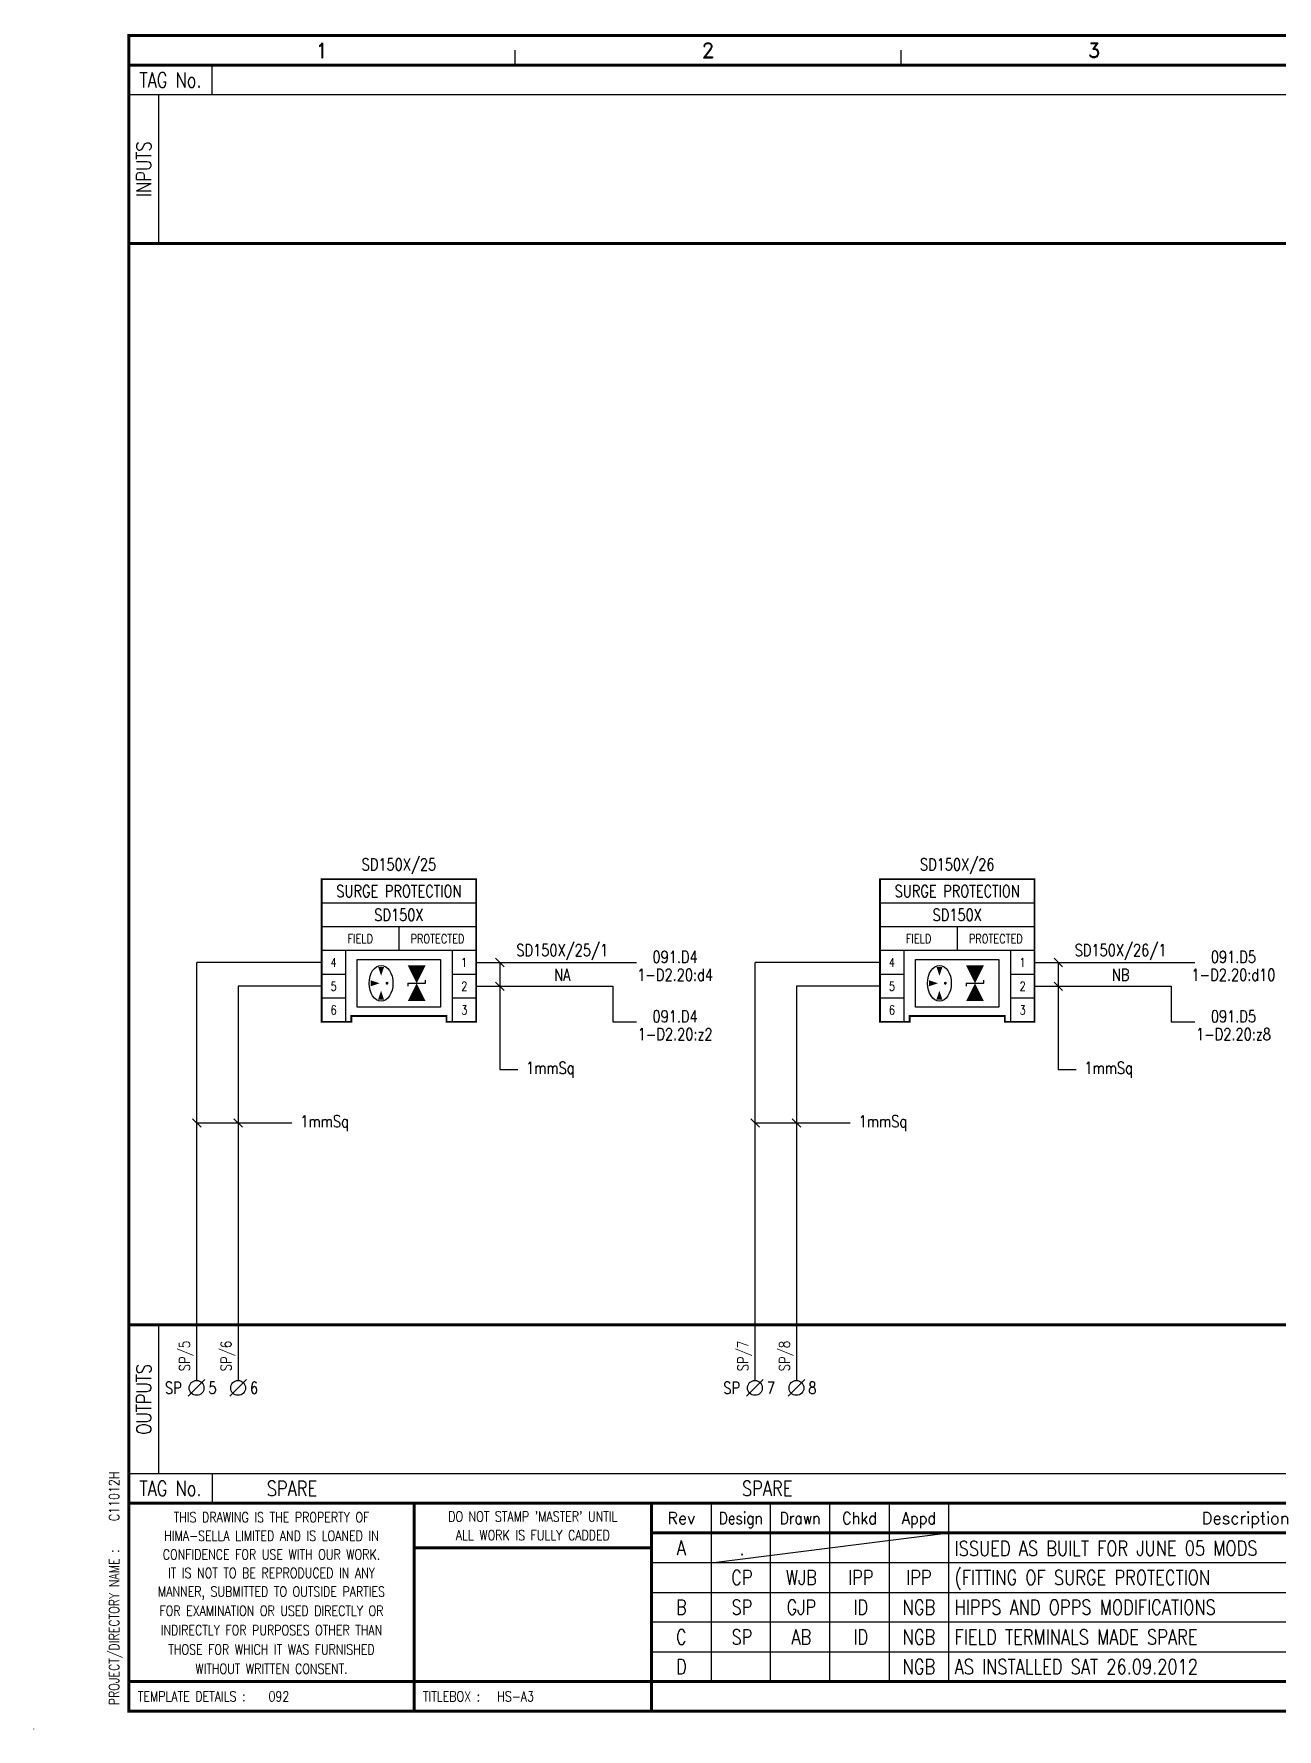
# Model space of a CAD drawing. Extents: x 0 to 414, y 0 to 285.
# Drawn here: x 0 to 209.3, y 0 to 285.2 of the extents above; entities that cross this region are included whole.
import ezdxf
from ezdxf.enums import TextEntityAlignment as Align

# ---------------------------------------------------------------- set-up
doc = ezdxf.new("R2010")
doc.units = 0
doc.header["$LTSCALE"] = 10
doc.header["$MEASUREMENT"] = 0
doc.linetypes.add('CONTINU', pattern=[0])
doc.layers.get('0').update_dxf_attribs({"linetype": 'CONTINUOUS'})
for name, color, linetype in [('CATALOGUE', 2, 'CONTINUOUS'), ('COL', 2, 'CONTINU'), ('COUNTER', 2, 'CONTINUOUS'), ('LOCATION', 2, 'CONTINUOUS'), ('PCABGREY-0_22', 7, 'CONTINUOUS'), ('PREFIX', 2, 'CONTINUOUS'), ('RECORD', 2, 'CONTINUOUS'), ('ROW', 2, 'CONTINU'), ('SNA', 2, 'CONTINUOUS'), ('TEXT', 2, 'CONTINUOUS'), ('TPOL', 3, 'CONTINUOUS'), ('UPS', 2, 'CONTINUOUS'), ('WIRENOS', 4, 'CONTINUOUS'), ('ZONE', 2, 'CONTINUOUS')]:
    doc.layers.add(name, color=color, linetype=linetype)
doc.styles.add('CATALOGU', font='romans.shx', dxfattribs={"width": 0.8})
doc.styles.add('LOCATION', font='ROMANS.shx', dxfattribs={"width": 0.8, "height": 2.5})
doc.styles.add('PINS', font='romans.shx', dxfattribs={"width": 0.8, "height": 2})
doc.styles.add('REFERENC', font='romans.shx', dxfattribs={"width": 0.8})
doc.styles.add('ROMAND', font='ROMAND')
doc.styles.add('ROMANS', font='romans.shx', dxfattribs={"width": 0.8})
doc.styles.add('SYMBOL', font='romans.shx', dxfattribs={"width": 0.8})
doc.styles.add('TERMINAL', font='ROMANS.shx', dxfattribs={"width": 0.8, "height": 2.5})
doc.styles.add('ZONE', font='ISOCP.shx', dxfattribs={"height": 2.5})

# ---------------------------------------------------------------- blocks, each defined once
blk = doc.blocks.new('SD150XIN')
for p, q in [((26, 10), (0, 10)), ((26, 6), (0, 6)), ((13, 6), (13, 2)), ((26, 2), (0, 2)), ((4, 2), (4, -10)), ((6, 0.5), (20, 0.5)), ((6, -7.5), (6, 0.5)), ((20, 0.5), (20, -7.5)), ((22, -10), (22, 2)), ((4, -2), (0, -2)), ((26, -2), (22, -2)), ((14.5, -3.5), (17.5, -3.5)), ((14.5, -3.5), (14.5, -4)), ((17.5, -3.5), (17.5, -3)), ((4, -6), (0, -6)), ((20, -7.5), (6, -7.5)), ((26, -6), (22, -6))]:
    blk.add_line(p, q)
at = {"const_width": 0.3}
blk.add_lwpolyline([(21, -9), (21, -10), (26, -10), (26, 14), (0, 14), (0, -10), (5, -10), (5, -9)], close=True, dxfattribs=at)
for points in [[(16, -0.5, 3, 0, 0), (16, -3.5, 0, 0, 0)], [(10, -0.75, 1, 0, 0), (10, -2.25, 0, 0, 0)], [(16, -6.5, 3, 0, 0), (16, -3.5, 0, 0, 0)], [(8.25, -3.5, 1, 0, 0), (9.75, -3.5, 0, 0, 0)], [(10, -6.25, 1, 0, 0), (10, -4.75, 0, 0, 0)]]:
    blk.add_lwpolyline(points, format="xyseb")
at = {"const_width": 0.25}
blk.add_lwpolyline([(10.88, -3.5, 1), (11.12, -3.5, 1)], format="xyb", close=True, dxfattribs=at)
blk.add_ellipse((10, -3.5), major_axis=(0, -3), ratio=0.6667)
at = {"style": 'ROMANS', "width": 0.8}
for s, height, p in [('SURGE PROTECTION', 2, (13, 12)), ('SD150X', 2, (13, 8)), ('FIELD', 1.5, (6.5, 4)), ('PROTECTED', 1.5, (19.5, 4)), ('4', 1.5, (2, 0)), ('1', 1.5, (24, 0)), ('5', 1.5, (2, -4)), ('2', 1.5, (24, -4)), ('6', 1.5, (2, -8)), ('3', 1.5, (24, -8))]:
    blk.add_text(s, height=height, dxfattribs=at).set_placement(p, align=Align.MIDDLE)
at = {"layer": 'CATALOGUE', "style": 'CATALOGU', "width": 0.8, "flags": 1}
blk.add_attdef('CATALOGUE', (28, 10), '', height=1, dxfattribs=at)
at = {"layer": 'LOCATION', "style": 'LOCATION', "width": 0.8, "flags": 1}
blk.add_attdef('LOCATION', (28, 8), '', height=1, dxfattribs=at)
at = {"layer": 'RECORD', "style": 'REFERENC', "width": 0.8, "flags": 1}
blk.add_attdef('RECORD', (28, 12), '', height=1, dxfattribs=at)
at = {"layer": 'SNA', "style": 'SYMBOL', "width": 0.8}
blk.add_attdef('SNA', text='', height=2, dxfattribs=at).set_placement((13, 15.5), align=Align.CENTER)
at = {"layer": 'TPOL', "style": 'PINS', "width": 0.8, "flags": 1}
for tag, p in [('CN1', (0, 0)), ('CN2', (0, -4)), ('CN3', (0, -8))]:
    blk.add_attdef(tag, text='', height=1.5, dxfattribs=at).set_placement(p, align=Align.MIDDLE_LEFT)
for tag, p in [('CN4', (26, 0)), ('CN5', (26, -4)), ('CN6', (26, -8))]:
    blk.add_attdef(tag, text='', height=1.5, dxfattribs=at).set_placement(p, align=Align.MIDDLE_RIGHT)
at = {"layer": 'ZONE', "style": 'ZONE', "width": 0.8, "flags": 1}
blk.add_attdef('ZONE', (28, 6), '', height=1, dxfattribs=at)
blk = doc.blocks.new('TERM02')
blk.add_line((1.4142, 1.4142), (-1.4142, -1.4142))
blk.add_circle((0, 0), 1.25)
at = {"layer": 'CATALOGUE', "style": 'CATALOGU', "width": 0.8, "flags": 9}
blk.add_attdef('CATALOGUE', (2, -3.5), '', height=0.5, dxfattribs=at)
at = {"layer": 'COUNTER', "style": 'SYMBOL', "width": 0.8, "flags": 8}
blk.add_attdef('COUNTER', text='', height=2, dxfattribs=at).set_placement((2, 0), align=Align.MIDDLE_LEFT)
at = {"layer": 'LOCATION', "style": 'LOCATION', "width": 0.8, "flags": 1}
blk.add_attdef('LOCATION', (2, -4.25), '', height=0.5, dxfattribs=at)
at = {"layer": 'PREFIX', "style": 'TERMINAL', "width": 0.8}
blk.add_attdef('PREFIX', text='', height=2, dxfattribs=at).set_placement((-2.5, 0), align=Align.MIDDLE_RIGHT)
at = {"layer": 'RECORD', "style": 'REFERENC', "width": 0.8, "flags": 9}
blk.add_attdef('RECORD', (2, -2.75), '', height=0.5, dxfattribs=at)
at = {"layer": 'SNA', "style": 'SYMBOL', "width": 0.8, "flags": 9}
blk.add_attdef('SNA', (2, -2), '', height=0.5, dxfattribs=at)
at = {"layer": 'TPOL', "style": 'PINS', "width": 0.8, "flags": 9}
blk.add_attdef('CN1', (0, 1.5), '', height=0.5, dxfattribs=at)
blk.add_attdef('CN2', text='', height=0.5, dxfattribs=at).set_placement((0, -1.5), align=Align.TOP_LEFT)
at = {"layer": 'ZONE', "style": 'ZONE', "width": 0.8, "flags": 1}
blk.add_attdef('ZONE', (2, -5), '', height=0.5, dxfattribs=at)
blk = doc.blocks.new('EDREV')
at = {"color": 2, "style": 'ROMANS', "width": 0.8}
for tag, p in [('DES', (129.2, 29.25)), ('DRN', (139.2, 29.25)), ('CHKD', (149.2, 29.25)), ('DES', (129.2, 24.25)), ('DRN', (139.2, 24.25)), ('CHKD', (149.2, 24.25)), ('DES', (129.2, 19.25)), ('DRN', (139.2, 19.25)), ('CHKD', (149.2, 19.25)), ('DES', (129.2, 14.25)), ('DRN', (139.2, 14.25)), ('CHKD', (149.2, 14.25)), ('DES', (129.2, 9.25)), ('DRN', (139.2, 9.25)), ('CHKD', (149.2, 9.25))]:
    blk.add_attdef(tag, text='', height=2.5, dxfattribs=at).set_placement(p, align=Align.CENTER)
blk = doc.blocks.new('HS-A3')
at = {"color": 1}
for p, q in [((81, 280), (81, 282.5)), ((146, 280), (146, 282.5)), ((114, 38), (114, 8)), ((124, 8), (124, 38)), ((134, 8), (134, 38)), ((144, 38), (144, 8)), ((154, 38), (154, 8)), ((301.5, 28), (104, 28)), ((104, 23), (301.5, 23)), ((301.5, 18), (104, 18)), ((104, 13), (270.5, 13)), ((0, 0), (0, 0.025))]:
    blk.add_line(p, q, dxfattribs=at)
at = {"color": 1, "const_width": 0.5}
blk.add_lwpolyline([(16, 3), (409, 3), (409, 285), (16, 285)], close=True, dxfattribs=at)
for points in [[(16, 280), (404, 280)], [(409, 38), (16, 38)], [(64, 3), (64, 38)], [(104, 3), (104, 38)], [(270.5, 33), (104, 33)], [(104, 30.5), (64, 30.5)], [(270.5, 8), (16, 8)]]:
    blk.add_lwpolyline(points, dxfattribs=at)
at = {"color": 2, "style": 'ROMAND'}
for s, p in [('1', (48.5, 282.5)), ('2', (113.5, 282.5)), ('3', (178.5, 282.5))]:
    blk.add_text(s, height=2.5, dxfattribs=at).set_placement(p, align=Align.MIDDLE)
at = {"color": 3, "lineweight": 13, "style": 'ROMANS', "width": 0.8}
for s, p in [('THIS DRAWING IS THE PROPERTY OF', (40, 35.6443)), ("DO NOT STAMP 'MASTER' UNTIL", (84, 35.7693)), ('HIMA-SELLA LIMITED AND IS LOANED IN', (40, 32.5193)), ('ALL WORK IS FULLY CADDED', (84, 32.6443)), ('CONFIDENCE FOR USE WITH OUR WORK.', (40, 29.3879)), ('IT IS NOT TO BE REPRODUCED IN ANY', (40, 26.2629)), ('MANNER, SUBMITTED TO OUTSIDE PARTIES', (40, 23.1379)), ('FOR EXAMINATION OR USED DIRECTLY OR', (40, 19.9054)), ('INDIRECTLY FOR PURPOSES OTHER THAN', (40, 16.6554)), ('THOSE FOR WHICH IT WAS FURNISHED', (40, 13.4054)), ('WITHOUT WRITTEN CONSENT.', (40, 10.1554))]:
    blk.add_text(s, height=1.7, dxfattribs=at).set_placement(p, align=Align.MIDDLE_CENTER)
at = {"color": 4, "style": 'ROMAND'}
for s, p in [('Rev', (109, 34.5)), ('Description', (204, 34.5))]:
    blk.add_text(s, height=2, dxfattribs=at).set_placement(p, align=Align.CENTER)
for s, width, p in [('Design', 0.85, (119, 34.5)), ('Drawn', 0.85, (129, 34.5)), ('Chkd', 0.9, (139, 34.5)), ('Appd', 0.9, (149, 34.5))]:
    blk.add_text(s, height=2, dxfattribs=dict(at, width=width)).set_placement(p, align=Align.CENTER)
at = {"color": 3, "style": 'ROMANS', "width": 0.8}
blk.add_text('PROJECT/DIRECTORY NAME :', height=1.7, rotation=90, dxfattribs=at).set_placement((13.5, 4), align=Align.MIDDLE_LEFT)
for s, p in [('TEMPLATE DETAILS :', (17.5, 5.5)), ('TITLEBOX :', (65.5, 5.5)), ('HS-A3', (78, 5.5))]:
    blk.add_text(s, height=1.7, dxfattribs=at).set_placement(p, align=Align.MIDDLE_LEFT)
at = {"layer": 'COL', "style": 'ROMAND', "flags": 9}
for tag, p in [('COL1', (48.5, 282.5)), ('COL2', (113.5, 282.5)), ('COL3', (178.5, 282.5)), ('COL4', (243.5, 282.5)), ('COL5', (308.5, 282.5)), ('COL6', (373.5, 282.5))]:
    blk.add_attdef(tag, p, '', height=2.5, dxfattribs=at)
at = {"layer": 'ROW', "style": 'ROMAND', "flags": 9}
for tag, p in [('ROW1', (406.5, 249.5)), ('ROW2', (406.5, 188.5)), ('ROW3', (406.5, 127.5)), ('ROW4', (406.5, 66.5))]:
    blk.add_attdef(tag, p, '', height=2.5, dxfattribs=at)
at = {"layer": 'UPS', "color": 3, "style": 'ROMANS', "width": 0.8, "flags": 8}
blk.add_attdef('PROJS->NOMPRO', text='', height=1.7, rotation=90, dxfattribs=at).set_placement((13.5, 35), align=Align.MIDDLE_LEFT)
at = {"layer": 'UPS', "style": 'ROMANS', "width": 3.1263, "flags": 8}
blk.add_attdef('PLANOS->MCAN1', text='', height=2.5, rotation=0.061173, dxfattribs=at).set_placement((155, 31.6443), (254, 31.75), align=Align.FIT)
at = {"layer": 'UPS', "style": 'ROMANS', "width": 0.8, "flags": 8}
for tag, height, p in [('PLANOS->VERIF', 2.5, (293.5, 34.25)), ('PLANOS->CANVI1', 2.5, (109, 29.25)), ('PLANOS->NCAN1', 2.5, (149, 29.25)), ('PLANOS->DCAN1', 2.5, (262.5, 29.25)), ('PLANOS->ORIG', 2.5, (293.5, 29.25)), ('PLANOS->CANVI2', 2.5, (109, 24.25)), ('PLANOS->NCAN2', 2.5, (149, 24.25)), ('PLANOS->DCAN2', 2.5, (262.5, 24.25)), ('PLANOS->HECHF', 2.5, (293.5, 24.25)), ('PLANOS->CANVI3', 2.5, (109, 19.25)), ('PLANOS->NCAN3', 2.5, (149, 19.25)), ('PLANOS->DCAN3', 2.5, (262.5, 19.25)), ('PLANOS->HECHD', 2.5, (293.5, 19.25)), ('PLANOS->CANVI4', 2.5, (109, 14.25)), ('PLANOS->NCAN4', 2.5, (149, 14.25)), ('PLANOS->DCAN4', 2.5, (262.5, 14.25)), ('PLANOS->DATACREA', 2.5, (293.5, 14.25)), ('PLANOS->CANVI5', 2.5, (109, 9.25)), ('PLANOS->NCAN5', 2.5, (149, 9.25)), ('PLANOS->DCAN5', 2.5, (262.5, 9.25)), ('PLANOS->NR1', 2.5, (293.5, 9.25)), ('PROJS->DESCPRO3', 5, (345.5, 5.5)), ('PLANOS->PLANO', 5, (378.5, 5.5)), ('PLANOS->USER', 5, (402.75, 5.5)), ('PLANOS->NR2', 2.5, (293.5, 4.25))]:
    blk.add_attdef(tag, text='', height=height, dxfattribs=at).set_placement(p, align=Align.CENTER)
at = {"layer": 'UPS', "style": 'ROMANS', "flags": 8}
for tag, width, p, p2 in [('PLANOS->MCAN2', 3.0574, (155, 26.75), (254, 26.75)), ('PLANOS->MCAN3', 3.0574, (155, 21.75), (254, 21.75)), ('PLANOS->MCAN4', 3.0462, (155, 16.75), (254, 16.75)), ('PLANOS->MCAN5', 3.0574, (155, 11.75), (254, 11.75))]:
    blk.add_attdef(tag, text='', height=2.5, dxfattribs=dict(at, width=width)).set_placement(p, p2, align=Align.FIT)
at = {"layer": 'UPS', "style": 'ROMANS', "width": 0.8, "flags": 8}
blk.add_attdef('PLANOS->DENOM', (313.5, 24.25), '', height=2.5, dxfattribs=at)
at = {"layer": 'UPS', "color": 4, "style": 'ROMANS', "width": 0.8, "flags": 8}
for tag, p in [('PROJS->DESCPRO1', (303, 19.25)), ('PROJS->DESCPRO2', (303, 14.25))]:
    blk.add_attdef(tag, p, '', height=2.5, dxfattribs=at)
at = {"layer": 'UPS', "color": 3, "style": 'ROMANS', "width": 0.8, "flags": 8}
blk.add_attdef('PLANOS->PROTOTIPO', text='', height=1.7, dxfattribs=at).set_placement((39.5, 5.5), align=Align.MIDDLE_LEFT)
at = {"layer": 'UPS', "style": 'ROMANS', "width": 0.8, "flags": 8}
blk.add_attdef('PLANOS->OBS4', text='', height=2.5, dxfattribs=at).set_placement((107, 5.5), align=Align.MIDDLE_LEFT)

msp = doc.modelspace()

# ---------------------------------------------------------------- linework, layer by layer
at = {"color": 1}
for p, q in [((30, 275), (30, 280)), ((404, 275), (16, 275)), ((21, 275), (21, 250)), ((21, 68), (21, 43)), ((16, 43), (326.6546, 43)), ((30, 43), (30, 38))]:
    msp.add_line(p, q, dxfattribs=at)
for p, q in [((27.4355, 58.6632), (27.4355, 129)), ((48.4486, 129), (27.4355, 129)), ((74.4486, 129), (101.4486, 129)), ((77.7415, 129.7071), (79.1557, 128.2929)), ((78.4486, 129), (78.4486, 111)), ((142.4486, 129), (121.4355, 129)), ((121.4355, 58.6632), (121.4355, 129)), ((168.4486, 129), (195.4486, 129)), ((171.7415, 129.7071), (173.1557, 128.2929)), ((172.4486, 129), (172.4486, 111)), ((77.7415, 125.7071), (79.1557, 124.2929)), ((171.7415, 125.7071), (173.1557, 124.2929)), ((48.4486, 125), (34.3867, 125)), ((74.4486, 125), (97.4486, 125)), ((97.4486, 125), (97.4486, 119)), ((142.4486, 125), (128.3867, 125)), ((168.4486, 125), (191.4486, 125)), ((191.4486, 125), (191.4486, 119)), ((97.4486, 119), (101.4486, 119)), ((191.4486, 119), (195.4486, 119)), ((78.4486, 111), (81.4486, 111)), ((172.4486, 111), (175.4486, 111)), ((26.7283, 102.7071), (28.1426, 101.2929)), ((33.6796, 102.7071), (35.0938, 101.2929)), ((120.7283, 102.7071), (122.1426, 101.2929)), ((127.6796, 102.7071), (129.0938, 101.2929)), ((27.4355, 102), (43.4486, 102)), ((121.4355, 102), (137.4486, 102)), ((114, 28), (154, 33))]:
    msp.add_line(p, q)
at = {"color": 1, "const_width": 0.5}
for points in [[(404, 250), (16, 250)], [(16, 68), (326.6546, 68)]]:
    msp.add_lwpolyline(points, dxfattribs=at)
at = {"layer": 'PCABGREY-0_22'}
for p, q in [((34.3867, 125), (34.3867, 58.6642)), ((128.3867, 125), (128.3867, 58.6642))]:
    msp.add_line(p, q, dxfattribs=at)

# ---------------------------------------------------------------- block references
ref = msp.add_blockref('HS-A3', (0, 0))
ref.add_attrib('PROJS->NOMPRO', 'C11012H', dxfattribs={"layer": 'UPS', "color": 3, "height": 1.7, "rotation": 90, "style": 'ROMANS', "width": 0.8, "flags": 8}).set_placement((13.5, 35), align=Align.MIDDLE_LEFT)
ref.add_attrib('PLANOS->PROTOTIPO', '092', dxfattribs={"layer": 'UPS', "color": 3, "height": 1.7, "style": 'ROMANS', "width": 0.8, "flags": 8}).set_placement((39.5, 5.5), align=Align.MIDDLE_LEFT)
ref.add_attrib('PLANOS->NCAN5', 'NGB', dxfattribs={"layer": 'UPS', "height": 2.5, "style": 'ROMANS', "width": 0.8, "flags": 8}).set_placement((149, 9.25), align=Align.CENTER)
ref.add_attrib('PLANOS->NCAN2', 'IPP', dxfattribs={"layer": 'UPS', "height": 2.5, "style": 'ROMANS', "width": 0.8, "flags": 8}).set_placement((149, 24.25), align=Align.CENTER)
ref.add_attrib('PLANOS->NCAN3', 'NGB', dxfattribs={"layer": 'UPS', "height": 2.5, "style": 'ROMANS', "width": 0.8, "flags": 8}).set_placement((149, 19.25), align=Align.CENTER)
ref.add_attrib('PLANOS->NCAN4', 'NGB', dxfattribs={"layer": 'UPS', "height": 2.5, "style": 'ROMANS', "width": 0.8, "flags": 8}).set_placement((149, 14.25), align=Align.CENTER)
ref.add_attrib('PLANOS->CANVI5', 'D', dxfattribs={"layer": 'UPS', "height": 2.5, "style": 'ROMANS', "width": 0.8, "flags": 8}).set_placement((109, 9.25), align=Align.CENTER)
ref.add_attrib('PLANOS->CANVI4', 'C', dxfattribs={"layer": 'UPS', "height": 2.5, "style": 'ROMANS', "width": 0.8, "flags": 8}).set_placement((109, 14.25), align=Align.CENTER)
ref.add_attrib('PLANOS->CANVI3', 'B', dxfattribs={"layer": 'UPS', "height": 2.5, "style": 'ROMANS', "width": 0.8, "flags": 8}).set_placement((109, 19.25), align=Align.CENTER)
ref.add_attrib('PLANOS->CANVI1', 'A', dxfattribs={"layer": 'UPS', "height": 2.5, "style": 'ROMANS', "width": 0.8, "flags": 8}).set_placement((109, 29.25), align=Align.CENTER)
for name, p, values in [('SD150XIN', (48.4486, 129), {'SNA': 'SD150X/25'}), ('SD150XIN', (142.4486, 129), {'SNA': 'SD150X/26'}), ('TERM02', (27.3867, 57.4142), {'COUNTER': '5', 'PREFIX': 'SP'}), ('TERM02', (34.3867, 57.4142), {'COUNTER': '6'}), ('TERM02', (121.3867, 57.4142), {'COUNTER': '7', 'PREFIX': 'SP'}), ('TERM02', (128.3867, 57.4142), {'COUNTER': '8'})]:
    msp.add_blockref(name, p).add_auto_attribs(values)
ref = msp.add_blockref('EDREV', (-10, 0))
ref.add_attrib('DES', '.', dxfattribs={"color": 2, "height": 2.5, "style": 'ROMANS', "width": 0.8}).set_placement((119.2, 29.25), align=Align.CENTER)
ref.add_attrib('DES', 'CP', dxfattribs={"color": 2, "height": 2.5, "style": 'ROMANS', "width": 0.8}).set_placement((119.2, 24.25), align=Align.CENTER)
ref.add_attrib('DRN', 'WJB', dxfattribs={"color": 2, "height": 2.5, "style": 'ROMANS', "width": 0.8}).set_placement((129.2, 24.25), align=Align.CENTER)
ref.add_attrib('CHKD', 'IPP', dxfattribs={"color": 2, "height": 2.5, "style": 'ROMANS', "width": 0.8}).set_placement((139.2, 24.25), align=Align.CENTER)
ref.add_attrib('DES', 'SP', dxfattribs={"color": 2, "height": 2.5, "style": 'ROMANS', "width": 0.8}).set_placement((119.2, 19.25), align=Align.CENTER)
ref.add_attrib('DRN', 'GJP', dxfattribs={"color": 2, "height": 2.5, "style": 'ROMANS', "width": 0.8}).set_placement((129.2, 19.25), align=Align.CENTER)
ref.add_attrib('CHKD', 'ID', dxfattribs={"color": 2, "height": 2.5, "style": 'ROMANS', "width": 0.8}).set_placement((139.2, 19.25), align=Align.CENTER)
ref.add_attrib('DES', 'SP', dxfattribs={"color": 2, "height": 2.5, "style": 'ROMANS', "width": 0.8}).set_placement((119.2, 14.25), align=Align.CENTER)
ref.add_attrib('DRN', 'AB', dxfattribs={"color": 2, "height": 2.5, "style": 'ROMANS', "width": 0.8}).set_placement((129.2, 14.25), align=Align.CENTER)
ref.add_attrib('CHKD', 'ID', dxfattribs={"color": 2, "height": 2.5, "style": 'ROMANS', "width": 0.8}).set_placement((139.2, 14.25), align=Align.CENTER)

# ---------------------------------------------------------------- texts
at = {"color": 1, "style": 'ROMANS', "width": 0.8}
for p in [(23, 277.5), (23, 40.5)]:
    msp.add_text('TAG No.', height=2.5, dxfattribs=at).set_placement(p, align=Align.MIDDLE)
for s, p in [('INPUTS', (18.5, 262.5)), ('OUTPUTS', (18.5, 55.5))]:
    msp.add_text(s, height=2.5, rotation=90, dxfattribs=at).set_placement(p, align=Align.MIDDLE)
at = {"layer": 'TEXT', "style": 'ROMANS', "width": 0.8}
for s, height, p in [('SD150X/25/1', 2, (88.9486, 130.933)), ('SD150X/26/1', 2, (182.9486, 130.933)), ('091.D4', 2, (107.9486, 129.933)), ('091.D5', 2, (201.9486, 129.933)), ('NA', 2, (88.9486, 126.933)), ('1-D2.20:d4', 2, (107.9486, 126.933)), ('NB', 2, (182.9486, 126.933)), ('1-D2.20:d10', 2, (201.9486, 126.933)), ('091.D4', 2, (107.9486, 119.933)), ('091.D5', 2, (201.9486, 119.933)), ('1-D2.20:z2', 2, (107.9486, 116.933)), ('1-D2.20:z8', 2, (201.9486, 116.933)), ('1mmSq', 2, (86.9355, 110.933)), ('1mmSq', 2, (180.9355, 110.933)), ('1mmSq', 2, (48.9355, 101.933)), ('1mmSq', 2, (142.9355, 101.933)), ('SPARE', 2.5, (43.4486, 40.5)), ('SPARE', 2.5, (123.4486, 40.5))]:
    msp.add_text(s, height=height, dxfattribs=at).set_placement(p, align=Align.MIDDLE)
at = {"layer": 'UPS', "insert": (155, 31.6443), "char_height": 2.5, "width": 99, "attachment_point": 1, "rotation": 0.0630253, "style": 'ROMANS'}
msp.add_mtext('ISSUED AS BUILT FOR JUNE 05 MODS', dxfattribs=at)
at = {"layer": 'UPS', "char_height": 2.5, "width": 99, "attachment_point": 1, "style": 'ROMANS'}
for s, insert in [('(FITTING OF SURGE PROTECTION', (155, 26.75)), ('HIPPS AND OPPS MODIFICATIONS', (155, 21.75)), ('FIELD TERMINALS MADE SPARE', (155, 16.75)), ('AS INSTALLED SAT 26.09.2012', (155, 11.75))]:
    msp.add_mtext(s, dxfattribs=dict(at, insert=insert))
at = {"layer": 'WIRENOS', "style": 'ROMANS', "width": 0.8}
for s, p in [('SP/5', (25.4962, 62.7688)), ('SP/6', (32.4962, 62.7688)), ('SP/7', (119.4962, 62.7688)), ('SP/8', (126.4962, 62.7688))]:
    msp.add_text(s, height=1.8, rotation=90, dxfattribs=at).set_placement(p, align=Align.MIDDLE)

doc.saveas('drawing.dxf')
